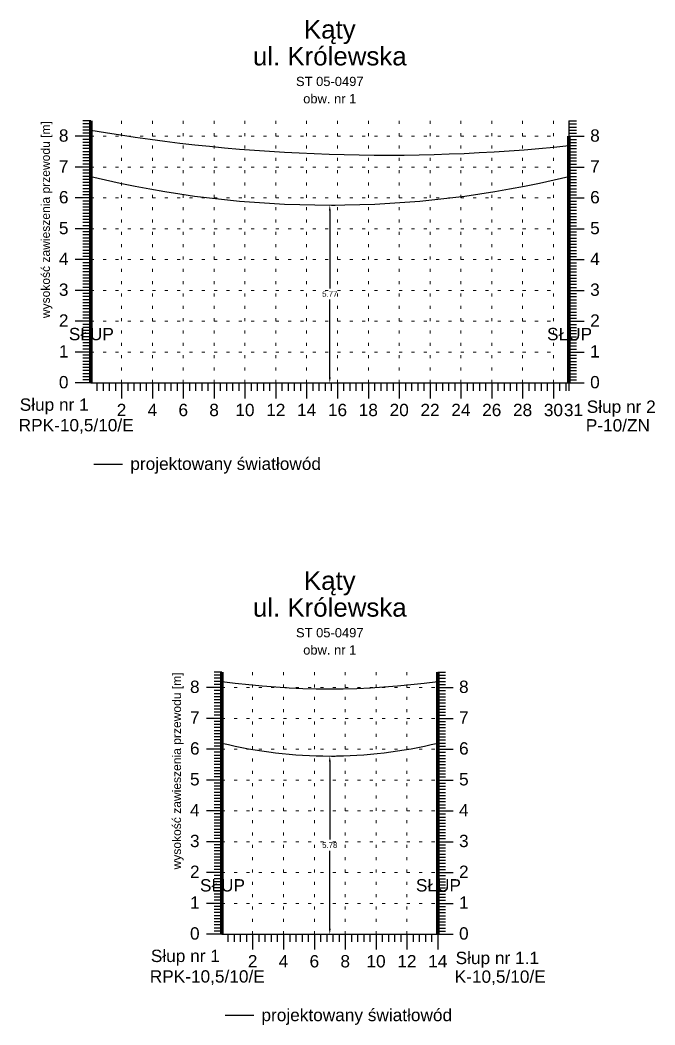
# Model space of a CAD drawing. Header units: inches. Extents: x -871 to 330, y 1326 to 1364.
# Drawn here: x -377.39 to -356.81, y 1330.85 to 1363.44 of the extents above; entities that cross this region are included whole.
import ezdxf
from ezdxf.enums import TextEntityAlignment as Align

# ---------------------------------------------------------------- set-up
doc = ezdxf.new("R2010")
doc.units = ezdxf.units.IN
doc.header["$MEASUREMENT"] = 0
doc.linetypes.add('ACAD_ISO07W100', pattern=[3, 0, -3])
doc.layers.add('ramka', color=7, linetype='Continuous', plot=False)
doc.styles.get("Standard").update_dxf_attribs({"font": 'arial.ttf'})
doc.dimstyles.get("Standard").update_dxf_attribs({"dimtxt": 0.25, "dimasz": 0.18, "dimexe": 0.18, "dimexo": 0.0625, "dimgap": -0.09, "dimtad": 0, "dimtih": 1, "dimtoh": 1, "dimzin": 0, "dimdsep": 46, "dimtxsty": 'Standard', "dimcen": 0.09, "dimadec": 0, "dimazin": 0, "dimtfac": 1, "dimtofl": 0, "dimtmove": 0, "dimatfit": 3, "dimfxl": 1, "dimtolj": 1, "dimtzin": 0, "dimarcsym": 0})

# ---------------------------------------------------------------- blocks, each defined once
blk = doc.blocks.new('*D11')
at = {"color": 0, "lineweight": -2}
for p, q in [((-367.297, 1357.441), (-367.172, 1357.441)), ((-367.352, 1357.261), (-367.352, 1354.736)), ((-367.352, 1351.851), (-367.352, 1354.376)), ((-367.447, 1351.671), (-367.172, 1351.671))]:
    blk.add_line(p, q, dxfattribs=at)
at = {"color": 0}
for points in [[(-367.322, 1357.261), (-367.382, 1357.261), (-367.352, 1357.441)], [(-367.322, 1351.851), (-367.382, 1351.851), (-367.352, 1351.671)]]:
    blk.add_solid(points, dxfattribs=at)
at = {"layer": 'Defpoints', "color": 0}
for p in [(-367.36, 1357.441), (-367.51, 1351.671), (-367.352, 1351.671)]:
    blk.add_point(p, dxfattribs=at)
at = {"color": 0, "lineweight": 25, "insert": (-367.352, 1354.556), "char_height": 0.18, "attachment_point": 5}
blk.add_mtext('\\A1;5.77', dxfattribs=at)
blk = doc.blocks.new('*D12')
at = {"color": 0, "lineweight": -2}
for p, q in [((-367.297, 1339.571), (-367.172, 1339.571)), ((-367.352, 1339.391), (-367.352, 1336.861)), ((-367.352, 1333.971), (-367.352, 1336.501)), ((-367.447, 1333.791), (-367.172, 1333.791))]:
    blk.add_line(p, q, dxfattribs=at)
at = {"color": 0}
for points in [[(-367.322, 1339.391), (-367.382, 1339.391), (-367.352, 1339.571)], [(-367.322, 1333.971), (-367.382, 1333.971), (-367.352, 1333.791)]]:
    blk.add_solid(points, dxfattribs=at)
at = {"layer": 'Defpoints', "color": 0}
for p in [(-367.36, 1339.571), (-367.51, 1333.791), (-367.352, 1333.791)]:
    blk.add_point(p, dxfattribs=at)
at = {"color": 0, "lineweight": 25, "insert": (-367.352, 1336.681), "char_height": 0.18, "attachment_point": 5}
blk.add_mtext('\\A1;5.78', dxfattribs=at)

msp = doc.modelspace()

# ---------------------------------------------------------------- linework, layer by layer
for p, q in [((-375.102, 1360.171), (-375.352, 1360.171)), ((-375.102, 1360.071), (-375.352, 1360.071)), ((-375.102, 1360.171), (-375.102, 1351.671)), ((-359.602, 1360.171), (-359.602, 1351.671)), ((-359.602, 1360.171), (-359.352, 1360.171)), ((-359.602, 1360.071), (-359.352, 1360.071)), ((-375.102, 1359.971), (-375.352, 1359.971)), ((-375.102, 1359.871), (-375.352, 1359.871)), ((-375.102, 1359.771), (-375.352, 1359.771)), ((-359.602, 1359.971), (-359.352, 1359.971)), ((-359.602, 1359.871), (-359.352, 1359.871)), ((-359.602, 1359.771), (-359.352, 1359.771)), ((-375.102, 1359.671), (-375.602, 1359.671)), ((-375.102, 1359.571), (-375.352, 1359.571)), ((-375.102, 1359.471), (-375.352, 1359.471)), ((-375.102, 1359.371), (-375.352, 1359.371)), ((-359.602, 1359.671), (-359.102, 1359.671)), ((-359.602, 1359.571), (-359.352, 1359.571)), ((-359.602, 1359.471), (-359.352, 1359.471)), ((-359.602, 1359.371), (-359.352, 1359.371)), ((-375.102, 1359.271), (-375.352, 1359.271)), ((-375.102, 1359.171), (-375.352, 1359.171)), ((-375.102, 1359.071), (-375.352, 1359.071)), ((-359.602, 1359.271), (-359.352, 1359.271)), ((-359.602, 1359.171), (-359.352, 1359.171)), ((-359.602, 1359.071), (-359.352, 1359.071)), ((-375.102, 1358.971), (-375.352, 1358.971)), ((-375.102, 1358.871), (-375.352, 1358.871)), ((-375.102, 1358.771), (-375.352, 1358.771)), ((-359.602, 1358.971), (-359.352, 1358.971)), ((-359.602, 1358.871), (-359.352, 1358.871)), ((-359.602, 1358.771), (-359.352, 1358.771)), ((-375.102, 1358.671), (-375.602, 1358.671)), ((-375.102, 1358.571), (-375.352, 1358.571)), ((-375.102, 1358.471), (-375.352, 1358.471)), ((-359.602, 1358.671), (-359.102, 1358.671)), ((-359.602, 1358.571), (-359.352, 1358.571)), ((-359.602, 1358.471), (-359.352, 1358.471)), ((-375.102, 1358.371), (-375.352, 1358.371)), ((-375.102, 1358.271), (-375.352, 1358.271)), ((-375.102, 1358.171), (-375.352, 1358.171)), ((-375.102, 1358.071), (-375.352, 1358.071)), ((-359.602, 1358.371), (-359.352, 1358.371)), ((-359.602, 1358.271), (-359.352, 1358.271)), ((-359.602, 1358.171), (-359.352, 1358.171)), ((-359.602, 1358.071), (-359.352, 1358.071)), ((-375.102, 1357.971), (-375.352, 1357.971)), ((-375.102, 1357.871), (-375.352, 1357.871)), ((-375.102, 1357.771), (-375.352, 1357.771)), ((-359.602, 1357.971), (-359.352, 1357.971)), ((-359.602, 1357.871), (-359.352, 1357.871)), ((-359.602, 1357.771), (-359.352, 1357.771)), ((-375.102, 1357.671), (-375.602, 1357.671)), ((-375.102, 1357.571), (-375.352, 1357.571)), ((-375.102, 1357.471), (-375.352, 1357.471)), ((-359.602, 1357.671), (-359.102, 1357.671)), ((-359.602, 1357.571), (-359.352, 1357.571)), ((-359.602, 1357.471), (-359.352, 1357.471)), ((-375.102, 1357.371), (-375.352, 1357.371)), ((-375.102, 1357.271), (-375.352, 1357.271)), ((-375.102, 1357.171), (-375.352, 1357.171)), ((-359.602, 1357.371), (-359.352, 1357.371)), ((-359.602, 1357.271), (-359.352, 1357.271)), ((-359.602, 1357.171), (-359.352, 1357.171)), ((-375.102, 1357.071), (-375.352, 1357.071)), ((-375.102, 1356.971), (-375.352, 1356.971)), ((-375.102, 1356.871), (-375.352, 1356.871)), ((-375.102, 1356.771), (-375.352, 1356.771)), ((-359.602, 1357.071), (-359.352, 1357.071)), ((-359.602, 1356.971), (-359.352, 1356.971)), ((-359.602, 1356.871), (-359.352, 1356.871)), ((-359.602, 1356.771), (-359.352, 1356.771)), ((-375.102, 1356.671), (-375.602, 1356.671)), ((-375.102, 1356.571), (-375.352, 1356.571)), ((-375.102, 1356.471), (-375.352, 1356.471)), ((-359.602, 1356.671), (-359.102, 1356.671)), ((-359.602, 1356.571), (-359.352, 1356.571)), ((-359.602, 1356.471), (-359.352, 1356.471)), ((-375.102, 1356.371), (-375.352, 1356.371)), ((-375.102, 1356.271), (-375.352, 1356.271)), ((-375.102, 1356.171), (-375.352, 1356.171)), ((-359.602, 1356.371), (-359.352, 1356.371)), ((-359.602, 1356.271), (-359.352, 1356.271)), ((-359.602, 1356.171), (-359.352, 1356.171)), ((-375.102, 1356.071), (-375.352, 1356.071)), ((-375.102, 1355.971), (-375.352, 1355.971)), ((-375.102, 1355.871), (-375.352, 1355.871)), ((-359.602, 1356.071), (-359.352, 1356.071)), ((-359.602, 1355.971), (-359.352, 1355.971)), ((-359.602, 1355.871), (-359.352, 1355.871)), ((-375.102, 1355.671), (-375.602, 1355.671)), ((-375.102, 1355.771), (-375.352, 1355.771)), ((-375.102, 1355.571), (-375.352, 1355.571)), ((-375.102, 1355.471), (-375.352, 1355.471)), ((-359.602, 1355.771), (-359.352, 1355.771)), ((-359.602, 1355.671), (-359.102, 1355.671)), ((-359.602, 1355.571), (-359.352, 1355.571)), ((-359.602, 1355.471), (-359.352, 1355.471)), ((-375.102, 1355.371), (-375.352, 1355.371)), ((-375.102, 1355.271), (-375.352, 1355.271)), ((-375.102, 1355.171), (-375.352, 1355.171)), ((-359.602, 1355.371), (-359.352, 1355.371)), ((-359.602, 1355.271), (-359.352, 1355.271)), ((-359.602, 1355.171), (-359.352, 1355.171)), ((-375.102, 1355.071), (-375.352, 1355.071)), ((-375.102, 1354.971), (-375.352, 1354.971)), ((-375.102, 1354.871), (-375.352, 1354.871)), ((-359.602, 1355.071), (-359.352, 1355.071)), ((-359.602, 1354.971), (-359.352, 1354.971)), ((-359.602, 1354.871), (-359.352, 1354.871)), ((-375.102, 1354.671), (-375.602, 1354.671)), ((-375.102, 1354.771), (-375.352, 1354.771)), ((-375.102, 1354.571), (-375.352, 1354.571)), ((-375.102, 1354.471), (-375.352, 1354.471)), ((-359.602, 1354.771), (-359.352, 1354.771)), ((-359.602, 1354.671), (-359.102, 1354.671)), ((-359.602, 1354.571), (-359.352, 1354.571)), ((-359.602, 1354.471), (-359.352, 1354.471)), ((-375.102, 1354.371), (-375.352, 1354.371)), ((-375.102, 1354.271), (-375.352, 1354.271)), ((-375.102, 1354.171), (-375.352, 1354.171)), ((-359.602, 1354.371), (-359.352, 1354.371)), ((-359.602, 1354.271), (-359.352, 1354.271)), ((-359.602, 1354.171), (-359.352, 1354.171)), ((-375.102, 1354.071), (-375.352, 1354.071)), ((-375.102, 1353.971), (-375.352, 1353.971)), ((-375.102, 1353.871), (-375.352, 1353.871)), ((-359.602, 1354.071), (-359.352, 1354.071)), ((-359.602, 1353.971), (-359.352, 1353.971)), ((-359.602, 1353.871), (-359.352, 1353.871)), ((-375.102, 1353.671), (-375.602, 1353.671)), ((-375.102, 1353.771), (-375.352, 1353.771)), ((-375.102, 1353.571), (-375.352, 1353.571)), ((-359.602, 1353.771), (-359.352, 1353.771)), ((-359.602, 1353.671), (-359.102, 1353.671)), ((-359.602, 1353.571), (-359.352, 1353.571)), ((-375.102, 1353.471), (-375.352, 1353.471)), ((-375.102, 1353.371), (-375.352, 1353.371)), ((-375.102, 1353.271), (-375.352, 1353.271)), ((-375.102, 1353.171), (-375.352, 1353.171)), ((-359.602, 1353.471), (-359.352, 1353.471)), ((-359.602, 1353.371), (-359.352, 1353.371)), ((-359.602, 1353.271), (-359.352, 1353.271)), ((-359.602, 1353.171), (-359.352, 1353.171)), ((-375.102, 1353.071), (-375.352, 1353.071)), ((-375.102, 1352.971), (-375.352, 1352.971)), ((-375.102, 1352.871), (-375.352, 1352.871)), ((-359.602, 1353.071), (-359.352, 1353.071)), ((-359.602, 1352.971), (-359.352, 1352.971)), ((-359.602, 1352.871), (-359.352, 1352.871)), ((-375.102, 1352.671), (-375.602, 1352.671)), ((-375.102, 1352.771), (-375.352, 1352.771)), ((-375.102, 1352.571), (-375.352, 1352.571)), ((-359.602, 1352.771), (-359.352, 1352.771)), ((-359.602, 1352.671), (-359.102, 1352.671)), ((-359.602, 1352.571), (-359.352, 1352.571)), ((-375.102, 1352.471), (-375.352, 1352.471)), ((-375.102, 1352.371), (-375.352, 1352.371)), ((-375.102, 1352.271), (-375.352, 1352.271)), ((-359.602, 1352.471), (-359.352, 1352.471)), ((-359.602, 1352.371), (-359.352, 1352.371)), ((-359.602, 1352.271), (-359.352, 1352.271)), ((-375.102, 1352.171), (-375.352, 1352.171)), ((-375.102, 1352.071), (-375.352, 1352.071)), ((-375.102, 1351.971), (-375.352, 1351.971)), ((-375.102, 1351.871), (-375.352, 1351.871)), ((-359.602, 1352.171), (-359.352, 1352.171)), ((-359.602, 1352.071), (-359.352, 1352.071)), ((-359.602, 1351.971), (-359.352, 1351.971)), ((-359.602, 1351.871), (-359.352, 1351.871)), ((-375.102, 1351.671), (-375.602, 1351.671)), ((-375.102, 1351.771), (-375.352, 1351.771)), ((-375.102, 1351.671), (-359.602, 1351.671)), ((-374.902, 1351.671), (-374.902, 1351.421)), ((-374.702, 1351.671), (-374.702, 1351.421)), ((-374.502, 1351.671), (-374.502, 1351.421)), ((-374.302, 1351.671), (-374.302, 1351.421)), ((-374.102, 1351.671), (-374.102, 1351.171)), ((-373.902, 1351.671), (-373.902, 1351.421)), ((-373.702, 1351.671), (-373.702, 1351.421)), ((-373.502, 1351.671), (-373.502, 1351.421)), ((-373.302, 1351.671), (-373.302, 1351.421)), ((-373.102, 1351.671), (-373.102, 1351.171)), ((-372.902, 1351.671), (-372.902, 1351.421)), ((-372.702, 1351.671), (-372.702, 1351.421)), ((-372.502, 1351.671), (-372.502, 1351.421)), ((-372.302, 1351.671), (-372.302, 1351.421)), ((-372.102, 1351.671), (-372.102, 1351.171)), ((-371.902, 1351.671), (-371.902, 1351.421)), ((-371.702, 1351.671), (-371.702, 1351.421)), ((-371.502, 1351.671), (-371.502, 1351.421)), ((-371.302, 1351.671), (-371.302, 1351.421)), ((-371.102, 1351.671), (-371.102, 1351.171)), ((-370.902, 1351.671), (-370.902, 1351.421)), ((-370.702, 1351.671), (-370.702, 1351.421)), ((-370.502, 1351.671), (-370.502, 1351.421)), ((-370.302, 1351.671), (-370.302, 1351.421)), ((-370.102, 1351.671), (-370.102, 1351.171)), ((-369.902, 1351.671), (-369.902, 1351.421)), ((-369.702, 1351.671), (-369.702, 1351.421)), ((-369.502, 1351.671), (-369.502, 1351.421)), ((-369.302, 1351.671), (-369.302, 1351.421)), ((-369.102, 1351.671), (-369.102, 1351.171)), ((-368.902, 1351.671), (-368.902, 1351.421)), ((-368.702, 1351.671), (-368.702, 1351.421)), ((-368.502, 1351.671), (-368.502, 1351.421)), ((-368.302, 1351.671), (-368.302, 1351.421)), ((-368.102, 1351.671), (-368.102, 1351.171)), ((-367.902, 1351.671), (-367.902, 1351.421)), ((-367.702, 1351.671), (-367.702, 1351.421)), ((-367.502, 1351.671), (-367.502, 1351.421)), ((-367.302, 1351.671), (-367.302, 1351.421)), ((-367.102, 1351.671), (-367.102, 1351.171)), ((-366.902, 1351.671), (-366.902, 1351.421)), ((-366.702, 1351.671), (-366.702, 1351.421)), ((-366.502, 1351.671), (-366.502, 1351.421)), ((-366.302, 1351.671), (-366.302, 1351.421)), ((-366.102, 1351.671), (-366.102, 1351.171)), ((-365.902, 1351.671), (-365.902, 1351.421)), ((-365.702, 1351.671), (-365.702, 1351.421)), ((-365.502, 1351.671), (-365.502, 1351.421)), ((-365.302, 1351.671), (-365.302, 1351.421)), ((-365.102, 1351.671), (-365.102, 1351.171)), ((-364.902, 1351.671), (-364.902, 1351.421)), ((-364.702, 1351.671), (-364.702, 1351.421)), ((-364.502, 1351.671), (-364.502, 1351.421)), ((-364.302, 1351.671), (-364.302, 1351.421)), ((-364.102, 1351.671), (-364.102, 1351.171)), ((-363.902, 1351.671), (-363.902, 1351.421)), ((-363.702, 1351.671), (-363.702, 1351.421)), ((-363.502, 1351.671), (-363.502, 1351.421)), ((-363.302, 1351.671), (-363.302, 1351.421)), ((-363.102, 1351.671), (-363.102, 1351.171)), ((-362.902, 1351.671), (-362.902, 1351.421)), ((-362.702, 1351.671), (-362.702, 1351.421)), ((-362.502, 1351.671), (-362.502, 1351.421)), ((-362.302, 1351.671), (-362.302, 1351.421)), ((-362.102, 1351.671), (-362.102, 1351.171)), ((-361.902, 1351.671), (-361.902, 1351.421)), ((-361.702, 1351.671), (-361.702, 1351.421)), ((-361.502, 1351.671), (-361.502, 1351.421)), ((-361.302, 1351.671), (-361.302, 1351.421)), ((-361.102, 1351.671), (-361.102, 1351.171)), ((-360.902, 1351.671), (-360.902, 1351.421)), ((-360.702, 1351.671), (-360.702, 1351.421)), ((-360.502, 1351.671), (-360.502, 1351.421)), ((-360.302, 1351.671), (-360.302, 1351.421)), ((-360.102, 1351.671), (-360.102, 1351.171)), ((-359.902, 1351.671), (-359.902, 1351.421)), ((-359.702, 1351.671), (-359.702, 1351.421)), ((-359.602, 1351.771), (-359.352, 1351.771)), ((-359.602, 1351.671), (-359.102, 1351.671)), ((-359.602, 1351.671), (-359.602, 1351.421)), ((-370.852, 1342.291), (-371.102, 1342.291)), ((-370.852, 1342.191), (-371.102, 1342.191)), ((-370.852, 1342.091), (-371.102, 1342.091)), ((-370.852, 1342.291), (-370.852, 1333.791)), ((-363.852, 1342.291), (-363.852, 1333.791)), ((-363.852, 1342.291), (-363.602, 1342.291)), ((-363.852, 1342.191), (-363.602, 1342.191)), ((-363.852, 1342.091), (-363.602, 1342.091)), ((-370.852, 1341.791), (-371.352, 1341.791)), ((-370.852, 1341.991), (-371.102, 1341.991)), ((-370.852, 1341.891), (-371.102, 1341.891)), ((-363.852, 1341.991), (-363.602, 1341.991)), ((-363.852, 1341.891), (-363.602, 1341.891)), ((-363.852, 1341.791), (-363.352, 1341.791)), ((-370.852, 1341.691), (-371.102, 1341.691)), ((-370.852, 1341.591), (-371.102, 1341.591)), ((-370.852, 1341.491), (-371.102, 1341.491)), ((-363.852, 1341.691), (-363.602, 1341.691)), ((-363.852, 1341.591), (-363.602, 1341.591)), ((-363.852, 1341.491), (-363.602, 1341.491)), ((-370.852, 1341.391), (-371.102, 1341.391)), ((-370.852, 1341.291), (-371.102, 1341.291)), ((-370.852, 1341.191), (-371.102, 1341.191)), ((-363.852, 1341.391), (-363.602, 1341.391)), ((-363.852, 1341.291), (-363.602, 1341.291)), ((-363.852, 1341.191), (-363.602, 1341.191)), ((-370.852, 1340.791), (-371.352, 1340.791)), ((-370.852, 1341.091), (-371.102, 1341.091)), ((-370.852, 1340.991), (-371.102, 1340.991)), ((-370.852, 1340.891), (-371.102, 1340.891)), ((-363.852, 1341.091), (-363.602, 1341.091)), ((-363.852, 1340.991), (-363.602, 1340.991)), ((-363.852, 1340.891), (-363.602, 1340.891)), ((-363.852, 1340.791), (-363.352, 1340.791)), ((-370.852, 1340.691), (-371.102, 1340.691)), ((-370.852, 1340.591), (-371.102, 1340.591)), ((-370.852, 1340.491), (-371.102, 1340.491)), ((-363.852, 1340.691), (-363.602, 1340.691)), ((-363.852, 1340.591), (-363.602, 1340.591)), ((-363.852, 1340.491), (-363.602, 1340.491)), ((-370.852, 1340.391), (-371.102, 1340.391)), ((-370.852, 1340.291), (-371.102, 1340.291)), ((-370.852, 1340.191), (-371.102, 1340.191)), ((-363.852, 1340.391), (-363.602, 1340.391)), ((-363.852, 1340.291), (-363.602, 1340.291)), ((-363.852, 1340.191), (-363.602, 1340.191)), ((-370.852, 1340.091), (-371.102, 1340.091)), ((-370.852, 1339.991), (-371.102, 1339.991)), ((-370.852, 1339.891), (-371.102, 1339.891)), ((-363.852, 1340.091), (-363.602, 1340.091)), ((-363.852, 1339.991), (-363.602, 1339.991)), ((-363.852, 1339.891), (-363.602, 1339.891)), ((-370.852, 1339.791), (-371.352, 1339.791)), ((-370.852, 1339.691), (-371.102, 1339.691)), ((-370.852, 1339.591), (-371.102, 1339.591)), ((-370.852, 1339.491), (-371.102, 1339.491)), ((-363.852, 1339.791), (-363.352, 1339.791)), ((-363.852, 1339.691), (-363.602, 1339.691)), ((-363.852, 1339.591), (-363.602, 1339.591)), ((-363.852, 1339.491), (-363.602, 1339.491)), ((-370.852, 1339.391), (-371.102, 1339.391)), ((-370.852, 1339.291), (-371.102, 1339.291)), ((-370.852, 1339.191), (-371.102, 1339.191)), ((-363.852, 1339.391), (-363.602, 1339.391)), ((-363.852, 1339.291), (-363.602, 1339.291)), ((-363.852, 1339.191), (-363.602, 1339.191)), ((-370.852, 1339.091), (-371.102, 1339.091)), ((-370.852, 1338.991), (-371.102, 1338.991)), ((-370.852, 1338.891), (-371.102, 1338.891)), ((-363.852, 1339.091), (-363.602, 1339.091)), ((-363.852, 1338.991), (-363.602, 1338.991)), ((-363.852, 1338.891), (-363.602, 1338.891)), ((-370.852, 1338.791), (-371.352, 1338.791)), ((-370.852, 1338.691), (-371.102, 1338.691)), ((-370.852, 1338.591), (-371.102, 1338.591)), ((-363.852, 1338.791), (-363.352, 1338.791)), ((-363.852, 1338.691), (-363.602, 1338.691)), ((-363.852, 1338.591), (-363.602, 1338.591)), ((-370.852, 1338.491), (-371.102, 1338.491)), ((-370.852, 1338.391), (-371.102, 1338.391)), ((-370.852, 1338.291), (-371.102, 1338.291)), ((-370.852, 1338.191), (-371.102, 1338.191)), ((-363.852, 1338.491), (-363.602, 1338.491)), ((-363.852, 1338.391), (-363.602, 1338.391)), ((-363.852, 1338.291), (-363.602, 1338.291)), ((-363.852, 1338.191), (-363.602, 1338.191)), ((-370.852, 1338.091), (-371.102, 1338.091)), ((-370.852, 1337.991), (-371.102, 1337.991)), ((-370.852, 1337.891), (-371.102, 1337.891)), ((-363.852, 1338.091), (-363.602, 1338.091)), ((-363.852, 1337.991), (-363.602, 1337.991)), ((-363.852, 1337.891), (-363.602, 1337.891)), ((-370.852, 1337.791), (-371.352, 1337.791)), ((-370.852, 1337.691), (-371.102, 1337.691)), ((-370.852, 1337.591), (-371.102, 1337.591)), ((-363.852, 1337.791), (-363.352, 1337.791)), ((-363.852, 1337.691), (-363.602, 1337.691)), ((-363.852, 1337.591), (-363.602, 1337.591)), ((-370.852, 1337.491), (-371.102, 1337.491)), ((-370.852, 1337.391), (-371.102, 1337.391)), ((-370.852, 1337.291), (-371.102, 1337.291)), ((-363.852, 1337.491), (-363.602, 1337.491)), ((-363.852, 1337.391), (-363.602, 1337.391)), ((-363.852, 1337.291), (-363.602, 1337.291)), ((-370.852, 1337.191), (-371.102, 1337.191)), ((-370.852, 1337.091), (-371.102, 1337.091)), ((-370.852, 1336.991), (-371.102, 1336.991)), ((-370.852, 1336.891), (-371.102, 1336.891)), ((-363.852, 1337.191), (-363.602, 1337.191)), ((-363.852, 1337.091), (-363.602, 1337.091)), ((-363.852, 1336.991), (-363.602, 1336.991)), ((-363.852, 1336.891), (-363.602, 1336.891)), ((-370.852, 1336.791), (-371.352, 1336.791)), ((-370.852, 1336.691), (-371.102, 1336.691)), ((-370.852, 1336.591), (-371.102, 1336.591)), ((-363.852, 1336.791), (-363.352, 1336.791)), ((-363.852, 1336.691), (-363.602, 1336.691)), ((-363.852, 1336.591), (-363.602, 1336.591)), ((-370.852, 1336.491), (-371.102, 1336.491)), ((-370.852, 1336.391), (-371.102, 1336.391)), ((-370.852, 1336.291), (-371.102, 1336.291)), ((-363.852, 1336.491), (-363.602, 1336.491)), ((-363.852, 1336.391), (-363.602, 1336.391)), ((-363.852, 1336.291), (-363.602, 1336.291)), ((-370.852, 1336.191), (-371.102, 1336.191)), ((-370.852, 1336.091), (-371.102, 1336.091)), ((-370.852, 1335.991), (-371.102, 1335.991)), ((-363.852, 1336.191), (-363.602, 1336.191)), ((-363.852, 1336.091), (-363.602, 1336.091)), ((-363.852, 1335.991), (-363.602, 1335.991)), ((-370.852, 1335.791), (-371.352, 1335.791)), ((-370.852, 1335.891), (-371.102, 1335.891)), ((-370.852, 1335.691), (-371.102, 1335.691)), ((-370.852, 1335.591), (-371.102, 1335.591)), ((-363.852, 1335.891), (-363.602, 1335.891)), ((-363.852, 1335.791), (-363.352, 1335.791)), ((-363.852, 1335.691), (-363.602, 1335.691)), ((-363.852, 1335.591), (-363.602, 1335.591)), ((-370.852, 1335.491), (-371.102, 1335.491)), ((-370.852, 1335.391), (-371.102, 1335.391)), ((-370.852, 1335.291), (-371.102, 1335.291)), ((-363.852, 1335.491), (-363.602, 1335.491)), ((-363.852, 1335.391), (-363.602, 1335.391)), ((-363.852, 1335.291), (-363.602, 1335.291)), ((-370.852, 1335.191), (-371.102, 1335.191)), ((-370.852, 1335.091), (-371.102, 1335.091)), ((-370.852, 1334.991), (-371.102, 1334.991)), ((-363.852, 1335.191), (-363.602, 1335.191)), ((-363.852, 1335.091), (-363.602, 1335.091)), ((-363.852, 1334.991), (-363.602, 1334.991)), ((-370.852, 1334.791), (-371.352, 1334.791)), ((-370.852, 1334.891), (-371.102, 1334.891)), ((-370.852, 1334.691), (-371.102, 1334.691)), ((-370.852, 1334.591), (-371.102, 1334.591)), ((-363.852, 1334.891), (-363.602, 1334.891)), ((-363.852, 1334.791), (-363.352, 1334.791)), ((-363.852, 1334.691), (-363.602, 1334.691)), ((-363.852, 1334.591), (-363.602, 1334.591)), ((-370.852, 1334.491), (-371.102, 1334.491)), ((-370.852, 1334.391), (-371.102, 1334.391)), ((-370.852, 1334.291), (-371.102, 1334.291)), ((-363.852, 1334.491), (-363.602, 1334.491)), ((-363.852, 1334.391), (-363.602, 1334.391)), ((-363.852, 1334.291), (-363.602, 1334.291)), ((-370.852, 1334.191), (-371.102, 1334.191)), ((-370.852, 1334.091), (-371.102, 1334.091)), ((-370.852, 1333.991), (-371.102, 1333.991)), ((-363.852, 1334.191), (-363.602, 1334.191)), ((-363.852, 1334.091), (-363.602, 1334.091)), ((-363.852, 1333.991), (-363.602, 1333.991)), ((-370.852, 1333.791), (-371.352, 1333.791)), ((-370.852, 1333.891), (-371.102, 1333.891)), ((-370.852, 1333.791), (-363.852, 1333.791)), ((-370.652, 1333.791), (-370.652, 1333.541)), ((-370.452, 1333.791), (-370.452, 1333.541)), ((-370.252, 1333.791), (-370.252, 1333.541)), ((-370.052, 1333.791), (-370.052, 1333.541)), ((-369.852, 1333.791), (-369.852, 1333.291)), ((-369.652, 1333.791), (-369.652, 1333.541)), ((-369.452, 1333.791), (-369.452, 1333.541)), ((-369.252, 1333.791), (-369.252, 1333.541)), ((-369.052, 1333.791), (-369.052, 1333.541)), ((-368.852, 1333.791), (-368.852, 1333.291)), ((-368.652, 1333.791), (-368.652, 1333.541)), ((-368.452, 1333.791), (-368.452, 1333.541)), ((-368.252, 1333.791), (-368.252, 1333.541)), ((-368.052, 1333.791), (-368.052, 1333.541)), ((-367.852, 1333.791), (-367.852, 1333.291)), ((-367.652, 1333.791), (-367.652, 1333.541)), ((-367.452, 1333.791), (-367.452, 1333.541)), ((-367.252, 1333.791), (-367.252, 1333.541)), ((-367.052, 1333.791), (-367.052, 1333.541)), ((-366.852, 1333.791), (-366.852, 1333.291)), ((-366.652, 1333.791), (-366.652, 1333.541)), ((-366.452, 1333.791), (-366.452, 1333.541)), ((-366.252, 1333.791), (-366.252, 1333.541)), ((-366.052, 1333.791), (-366.052, 1333.541)), ((-365.852, 1333.791), (-365.852, 1333.291)), ((-365.652, 1333.791), (-365.652, 1333.541)), ((-365.452, 1333.791), (-365.452, 1333.541)), ((-365.252, 1333.791), (-365.252, 1333.541)), ((-365.052, 1333.791), (-365.052, 1333.541)), ((-364.852, 1333.791), (-364.852, 1333.291)), ((-364.652, 1333.791), (-364.652, 1333.541)), ((-364.452, 1333.791), (-364.452, 1333.541)), ((-364.252, 1333.791), (-364.252, 1333.541)), ((-364.052, 1333.791), (-364.052, 1333.541)), ((-363.852, 1333.891), (-363.602, 1333.891)), ((-363.852, 1333.791), (-363.352, 1333.791)), ((-363.852, 1333.791), (-363.852, 1333.291))]:
    msp.add_line(p, q)
at = {"lineweight": 100}
for p, q in [((-375.102, 1351.671), (-375.102, 1360.171)), ((-359.602, 1351.671), (-359.602, 1359.671)), ((-370.852, 1333.791), (-370.852, 1342.291)), ((-363.852, 1333.791), (-363.852, 1342.291))]:
    msp.add_line(p, q, dxfattribs=at)
at = {"linetype": 'ACAD_ISO07W100', "lineweight": 15, "ltscale": 0.1}
for p, q in [((-374.102, 1351.671), (-374.102, 1360.171)), ((-373.102, 1351.671), (-373.102, 1360.171)), ((-372.102, 1351.671), (-372.102, 1360.171)), ((-371.102, 1351.671), (-371.102, 1360.171)), ((-370.102, 1351.671), (-370.102, 1360.171)), ((-369.102, 1351.671), (-369.102, 1360.171)), ((-368.102, 1351.671), (-368.102, 1360.171)), ((-367.102, 1351.671), (-367.102, 1360.171)), ((-366.102, 1351.671), (-366.102, 1360.171)), ((-365.102, 1351.671), (-365.102, 1360.171)), ((-364.102, 1351.671), (-364.102, 1360.171)), ((-363.102, 1351.671), (-363.102, 1360.171)), ((-362.102, 1351.671), (-362.102, 1360.171)), ((-361.102, 1351.671), (-361.102, 1360.171)), ((-360.102, 1351.671), (-360.102, 1360.171)), ((-359.602, 1351.671), (-359.602, 1360.171)), ((-375.102, 1359.671), (-360.102, 1359.671)), ((-375.102, 1358.671), (-360.102, 1358.671)), ((-375.102, 1357.671), (-360.102, 1357.671)), ((-375.102, 1356.671), (-360.102, 1356.671)), ((-375.102, 1355.671), (-360.102, 1355.671)), ((-375.102, 1354.671), (-360.102, 1354.671)), ((-375.102, 1353.671), (-360.102, 1353.671)), ((-375.102, 1352.671), (-360.102, 1352.671)), ((-375.102, 1351.671), (-360.102, 1351.671)), ((-369.852, 1333.791), (-369.852, 1342.291)), ((-368.852, 1333.791), (-368.852, 1342.291)), ((-367.852, 1333.791), (-367.852, 1342.291)), ((-366.852, 1333.791), (-366.852, 1342.291)), ((-365.852, 1333.791), (-365.852, 1342.291)), ((-364.852, 1333.791), (-364.852, 1342.291)), ((-363.852, 1333.791), (-363.852, 1342.291)), ((-370.852, 1341.791), (-363.852, 1341.791)), ((-370.852, 1340.791), (-363.852, 1340.791)), ((-370.852, 1339.791), (-363.852, 1339.791)), ((-370.852, 1338.791), (-363.852, 1338.791)), ((-370.852, 1337.791), (-363.852, 1337.791)), ((-370.852, 1336.791), (-363.852, 1336.791)), ((-370.852, 1335.791), (-363.852, 1335.791)), ((-370.852, 1334.791), (-363.852, 1334.791)), ((-370.852, 1333.791), (-363.852, 1333.791))]:
    msp.add_line(p, q, dxfattribs=at)
at = {"color": 3, "lineweight": 25}
for p, q in [((-374.997, 1349.041), (-374.066, 1349.041)), ((-370.747, 1331.161), (-369.816, 1331.161))]:
    msp.add_line(p, q, dxfattribs=at)
at = {"lineweight": 30}
for centre, radius, start, end in [((-365.53, 1416.08), 57.019, 260.3365, 275.9683), ((-367.352, 1367.381), 25.63, 262.1513, 277.8487)]:
    msp.add_arc(centre, radius, start, end, dxfattribs=at)
at = {"color": 3, "lineweight": 30}
for centre, radius in [((-367.352, 1390.197), 32.757), ((-367.352, 1354.364), 14.793)]:
    msp.add_arc(centre, radius, 256.3145, 283.6855, dxfattribs=at)
at = {"layer": 'ramka'}
for p, q in [((-375.102, 1351.671), (-367.352, 1351.671)), ((-370.852, 1333.791), (-367.352, 1333.791))]:
    msp.add_line(p, q, dxfattribs=at)

# ---------------------------------------------------------------- texts
for s, height, p in [('Kąty', 0.6, (-367.352, 1362.841)), ('ul. Królewska', 0.6, (-367.352, 1361.971)), ('ST 05-0497', 0.3, (-367.352, 1361.301)), ('obw. nr 1', 0.3, (-367.352, 1360.741)), ('2', 0.4, (-374.102, 1350.595)), ('4', 0.4, (-373.102, 1350.595)), ('6', 0.4, (-372.102, 1350.595)), ('8', 0.4, (-371.102, 1350.595)), ('10', 0.4, (-370.102, 1350.595)), ('12', 0.4, (-369.102, 1350.595)), ('14', 0.4, (-368.102, 1350.595)), ('16', 0.4, (-367.102, 1350.595)), ('18', 0.4, (-366.102, 1350.595)), ('20', 0.4, (-365.102, 1350.595)), ('22', 0.4, (-364.102, 1350.595)), ('24', 0.4, (-363.102, 1350.595)), ('26', 0.4, (-362.102, 1350.595)), ('28', 0.4, (-361.102, 1350.595)), ('30', 0.4, (-360.102, 1350.595)), ('31', 0.4, (-359.452, 1350.595)), ('Kąty', 0.6, (-367.352, 1344.961)), ('ul. Królewska', 0.6, (-367.352, 1344.091)), ('ST 05-0497', 0.3, (-367.352, 1343.421)), ('obw. nr 1', 0.3, (-367.352, 1342.861)), ('2', 0.4, (-369.852, 1332.715)), ('4', 0.4, (-368.852, 1332.715)), ('6', 0.4, (-367.852, 1332.715)), ('8', 0.4, (-366.852, 1332.715)), ('10', 0.4, (-365.852, 1332.715)), ('12', 0.4, (-364.852, 1332.715)), ('14', 0.4, (-363.852, 1332.715))]:
    msp.add_text(s, height=height).set_placement(p, align=Align.CENTER)
for s, p in [('8', (-375.822, 1359.497)), ('7', (-375.822, 1358.497)), ('6', (-375.822, 1357.497)), ('5', (-375.822, 1356.497)), ('4', (-375.822, 1355.497)), ('3', (-375.822, 1354.497)), ('2', (-375.822, 1353.497)), ('1', (-375.822, 1352.497)), ('0', (-375.822, 1351.497)), ('8', (-371.572, 1341.617)), ('7', (-371.572, 1340.617)), ('6', (-371.572, 1339.617)), ('5', (-371.572, 1338.617)), ('4', (-371.572, 1337.617)), ('3', (-371.572, 1336.617)), ('2', (-371.572, 1335.617)), ('1', (-371.572, 1334.617)), ('0', (-371.572, 1333.617))]:
    msp.add_text(s, height=0.4).set_placement(p, align=Align.RIGHT)
for s, p in [('8', (-358.912, 1359.497)), ('7', (-358.912, 1358.497)), ('6', (-358.912, 1357.497)), ('5', (-358.912, 1356.497)), ('4', (-358.912, 1355.497)), ('3', (-358.912, 1354.497)), ('2', (-358.912, 1353.497)), ('1', (-358.912, 1352.497)), ('0', (-358.912, 1351.497)), ('Słup nr 1', (-377.402, 1350.769)), ('Słup nr 2', (-359.022, 1350.702)), ('RPK-10,5/10/E', (-377.436, 1350.102)), ('P-10/ZN', (-359.053, 1350.097)), ('projektowany światłowód', (-373.817, 1348.851)), ('8', (-363.162, 1341.617)), ('7', (-363.162, 1340.617)), ('6', (-363.162, 1339.617)), ('5', (-363.162, 1338.617)), ('4', (-363.162, 1337.617)), ('3', (-363.162, 1336.617)), ('2', (-363.162, 1335.617)), ('1', (-363.162, 1334.617)), ('0', (-363.162, 1333.617)), ('Słup nr 1', (-373.152, 1332.889)), ('Słup nr 1.1', (-363.272, 1332.822)), ('RPK-10,5/10/E', (-373.186, 1332.222)), ('K-10,5/10/E', (-363.303, 1332.217)), ('projektowany światłowód', (-369.567, 1330.971))]:
    msp.add_text(s, height=0.4).set_placement(p)
at = {"char_height": 0.28, "width": 9.28, "attachment_point": 1, "rotation": 90}
for insert in [(-376.705, 1353.773), (-372.455, 1335.893)]:
    msp.add_mtext('wysokość zawieszenia przewodu [m]', dxfattribs=dict(at, insert=insert))
at = {"char_height": 0.4, "width": 1.537, "attachment_point": 1}
for insert in [(-375.81, 1353.457), (-360.31, 1353.457), (-371.56, 1335.577), (-364.56, 1335.577)]:
    msp.add_mtext('SŁUP', dxfattribs=dict(at, insert=insert))

# ---------------------------------------------------------------- dimensions: what is measured, and where the dimension line sits
at = {"lineweight": 25}
for base, p1, p2, text, picture, middle in [((-367.352, 1351.671), (-367.36, 1357.441), (-367.51, 1351.671), '5.77', '*D11', (-367.352, 1354.556)), ((-367.352, 1333.791), (-367.36, 1339.571), (-367.51, 1333.791), '5.78', '*D12', (-367.352, 1336.681))]:
    dim = msp.add_linear_dim(base=base, p1=p1, p2=p2, angle=90, text=text, dimstyle='Standard', dxfattribs=at)
    dim.commit()
    dim.dimension.update_dxf_attribs({"geometry": picture, "text_midpoint": middle})

doc.saveas('drawing.dxf')
